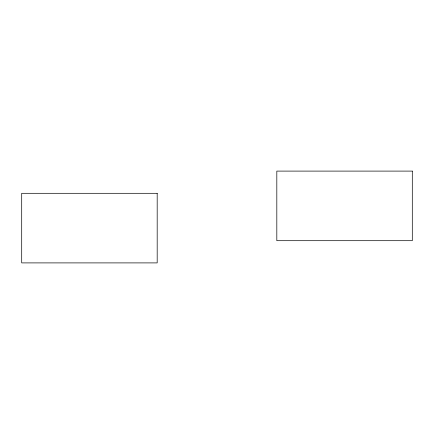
<?xml version="1.0" encoding="UTF-8"?>
<svg xmlns="http://www.w3.org/2000/svg" width="434" height="434" viewBox="0 0 434 434"><rect width="100%" height="100%" fill="white"/><g stroke="black" fill="none" stroke-linecap="round" stroke-linejoin="round"><path stroke-width="0.65" d="M412.3 171.099L276.816 171.099L276.816 240.691L412.3 240.691L412.3 171.099M157.184 193.309L21.7 193.309L21.7 262.901L157.184 262.901L157.184 193.309"/></g></svg>
